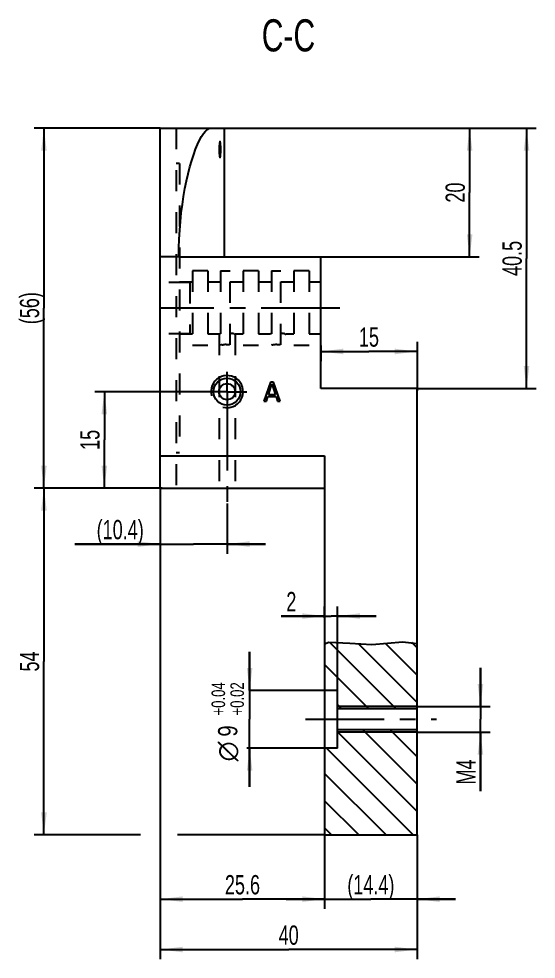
# Model space of a CAD drawing. Header units: millimetres. Extents: x 0 to 594, y 0 to 420.
# Drawn here: x 181.8 to 262.4, y 127.7 to 274.1 of the extents above; entities that cross this region are included whole.
import ezdxf
from ezdxf.enums import TextEntityAlignment as Align

# ---------------------------------------------------------------- set-up
doc = ezdxf.new("R2010")
doc.units = ezdxf.units.MM
doc.header["$LTSCALE"] = 32.67
doc.linetypes.add('CENTER', pattern=[0.6, 0.375, -0.075, 0.075, -0.075])
doc.linetypes.add('HIDDEN', pattern=[0.2, 0.1, -0.1])
doc.layers.get('0').update_dxf_attribs({"linetype": 'CONTINUOUS'})
for name, color, linetype in [('_AXIS', 7, 'CONTINUOUS'), ('_DRAWING_DIM', 7, 'CONTINUOUS'), ('_ROUND', 7, 'CONTINUOUS'), ('DEFAULT_2', 8, 'HIDDEN')]:
    doc.layers.add(name, color=color, linetype=linetype)
doc.styles.get("Standard").update_dxf_attribs({"font": 'txt', "width": 0.7})
doc.styles.add('TEXTSTYLE_2', font='gdt')
doc.styles.add('TEXTSTYLE_3', font='txt', dxfattribs={"width": 0.6})
doc.dimstyles.new('DIMSTYLE_2', dxfattribs={"dimtxt": 3, "dimasz": 3.5, "dimexe": 1.5, "dimexo": 0, "dimgap": 0.75, "dimtad": 1, "dimdec": 3, "dimdsep": 46, "dimtxsty": 'STANDARD', "dimblk": '_FILLED', "dimblk1": '_FILLED', "dimblk2": '_FILLED', "dimcen": 0, "dimadec": 3, "dimazin": 2, "dimtp": 0.2, "dimtm": 0.2, "dimtfac": 1, "dimtdec": 3, "dimtofl": 0, "dimtmove": 0, "dimatfit": 3, "dimldrblk": '_FILLED', "dimfxl": 1, "dimtolj": 1, "dimarcsym": 0})
doc.dimstyles.new('DIMSTYLE_3', dxfattribs={"dimtxt": 3, "dimasz": 3.5, "dimexe": 1.5, "dimexo": 0, "dimgap": 0.75, "dimtad": 1, "dimdec": 3, "dimdsep": 46, "dimtxsty": 'STANDARD', "dimblk": '_FILLED', "dimblk1": '_FILLED', "dimblk2": '_FILLED', "dimcen": 0, "dimadec": 3, "dimazin": 2, "dimtp": 0.3, "dimtm": 0.3, "dimtfac": 1, "dimtdec": 3, "dimtofl": 0, "dimtmove": 0, "dimatfit": 3, "dimldrblk": '_FILLED', "dimfxl": 1, "dimtolj": 1, "dimarcsym": 0})
doc.dimstyles.new('DIMSTYLE_4', dxfattribs={"dimtxt": 3, "dimasz": 3.5, "dimexe": 1.5, "dimexo": 0, "dimgap": 0.75, "dimtad": 1, "dimdec": 3, "dimdsep": 46, "dimtxsty": 'STANDARD', "dimblk": '_FILLED', "dimblk1": '_FILLED', "dimblk2": '_FILLED', "dimcen": 0, "dimadec": 3, "dimazin": 2, "dimtp": 0.1, "dimtm": 0.1, "dimtfac": 1, "dimtdec": 3, "dimtofl": 0, "dimtmove": 0, "dimatfit": 3, "dimldrblk": '_FILLED', "dimfxl": 1, "dimtolj": 1, "dimarcsym": 0})
doc.dimstyles.new('DIMSTYLE_6', dxfattribs={"dimtxt": 3, "dimasz": 3.5, "dimexe": 1.5, "dimexo": 0, "dimgap": 0.75, "dimtad": 1, "dimdec": 3, "dimdsep": 46, "dimtxsty": 'STANDARD', "dimblk": '_FILLED', "dimblk1": '_FILLED', "dimblk2": '_FILLED', "dimcen": 0, "dimadec": 3, "dimazin": 2, "dimtol": 1, "dimtp": 0.04, "dimtm": -0.02, "dimtfac": 0.7, "dimtdec": 3, "dimtofl": 0, "dimtmove": 0, "dimatfit": 3, "dimldrblk": '_FILLED', "dimfxl": 1, "dimtolj": 1, "dimarcsym": 0})

# ---------------------------------------------------------------- blocks, each defined once
blk = doc.blocks.new('_FILLED')
at = {"color": 0, "linetype": 'BYBLOCK'}
blk.add_solid([(0, 0), (-1, 0.125), (-1, -0.125)], dxfattribs=at)
blk = doc.blocks.new('*D1')
at = {"layer": '_DRAWING_DIM', "color": 2, "linetype": 'CONTINUOUS'}
for p, q in [((203.85, 200.22), (203.85, 190.85)), ((214.25, 198.64), (214.25, 190.85)), ((203.85, 192.35), (190.57, 192.35)), ((190.57, 192.35), (209.05, 192.35)), ((220.25, 192.35), (209.05, 192.35)), ((214.25, 192.35), (220.25, 192.35))]:
    blk.add_line(p, q, dxfattribs=at)
at = {"layer": '_DRAWING_DIM', "color": 2, "linetype": 'CONTINUOUS', "xscale": 3.5, "yscale": 3.5, "zscale": 3.5}
blk.add_blockref('_FILLED', (203.85, 192.35), dxfattribs=at)
at = {"layer": '_DRAWING_DIM', "color": 2, "linetype": 'CONTINUOUS', "xscale": 3.5, "yscale": 3.5, "zscale": 3.5, "rotation": 180}
blk.add_blockref('_FILLED', (214.25, 192.35), dxfattribs=at)
at = {"layer": '_DRAWING_DIM', "color": 2, "linetype": 'CONTINUOUS', "insert": (201.28, 196.1), "char_height": 3, "width": 16.0714, "attachment_point": 3, "line_spacing_factor": 0.9}
blk.add_mtext('(10.4)', dxfattribs=at)
blk = doc.blocks.new('*D8')
at = {"color": 2, "linetype": 'CONTINUOUS'}
for p, q in [((203.85, 201.07), (184.23, 201.07)), ((185.73, 201.07), (185.73, 174.07)), ((185.73, 147.07), (185.73, 174.07)), ((200.75, 147.07), (184.23, 147.07)), ((229.45, 147.07), (206.53, 147.07))]:
    blk.add_line(p, q, dxfattribs=at)
at = {"color": 2, "linetype": 'CONTINUOUS', "xscale": 3.5, "yscale": 3.5, "zscale": 3.5}
for p, rotation in [((185.73, 201.07), 90), ((185.73, 147.07), 270)]:
    blk.add_blockref('_FILLED', p, dxfattribs=dict(at, rotation=rotation))
at = {"color": 2, "linetype": 'CONTINUOUS', "insert": (181.98, 174.07), "char_height": 3, "width": 6.75, "attachment_point": 2, "rotation": 90, "line_spacing_factor": 0.9}
blk.add_mtext('54', dxfattribs=at)
blk = doc.blocks.new('*D9')
at = {"color": 2, "linetype": 'CONTINUOUS'}
for p, q in [((203.85, 201.07), (203.85, 127.73)), ((243.85, 147.07), (243.85, 127.73)), ((203.85, 129.23), (223.85, 129.23)), ((243.85, 129.23), (223.85, 129.23))]:
    blk.add_line(p, q, dxfattribs=at)
at = {"color": 2, "linetype": 'CONTINUOUS', "xscale": 3.5, "yscale": 3.5, "zscale": 3.5, "rotation": 180}
blk.add_blockref('_FILLED', (203.85, 129.23), dxfattribs=at)
at = {"color": 2, "linetype": 'CONTINUOUS', "xscale": 3.5, "yscale": 3.5, "zscale": 3.5}
blk.add_blockref('_FILLED', (243.85, 129.23), dxfattribs=at)
at = {"color": 2, "linetype": 'CONTINUOUS', "insert": (223.85, 132.98), "char_height": 3, "width": 7.0714, "attachment_point": 2, "line_spacing_factor": 0.9}
blk.add_mtext('40', dxfattribs=at)
blk = doc.blocks.new('*D10')
at = {"color": 2, "linetype": 'CONTINUOUS'}
for p, q in [((203.85, 201.07), (203.85, 135.57)), ((229.45, 147.15), (229.45, 135.57)), ((203.85, 137.07), (216.65, 137.07)), ((229.45, 137.07), (216.65, 137.07))]:
    blk.add_line(p, q, dxfattribs=at)
at = {"color": 2, "linetype": 'CONTINUOUS', "xscale": 3.5, "yscale": 3.5, "zscale": 3.5, "rotation": 180}
blk.add_blockref('_FILLED', (203.85, 137.07), dxfattribs=at)
at = {"color": 2, "linetype": 'CONTINUOUS', "xscale": 3.5, "yscale": 3.5, "zscale": 3.5}
blk.add_blockref('_FILLED', (229.45, 137.07), dxfattribs=at)
at = {"color": 2, "linetype": 'CONTINUOUS', "insert": (216.65, 140.82), "char_height": 3, "width": 12.8571, "attachment_point": 2, "line_spacing_factor": 0.9}
blk.add_mtext('25.6', dxfattribs=at)
blk = doc.blocks.new('*D11')
at = {"color": 2, "linetype": 'CONTINUOUS'}
for p, q in [((229.45, 147.07), (229.45, 135.57)), ((243.85, 147.07), (243.85, 135.57)), ((229.45, 137.07), (223.45, 137.07)), ((223.45, 137.07), (236.65, 137.07)), ((249.85, 137.07), (236.65, 137.07)), ((243.85, 137.07), (249.85, 137.07))]:
    blk.add_line(p, q, dxfattribs=at)
at = {"color": 2, "linetype": 'CONTINUOUS', "xscale": 3.5, "yscale": 3.5, "zscale": 3.5}
blk.add_blockref('_FILLED', (229.45, 137.07), dxfattribs=at)
at = {"color": 2, "linetype": 'CONTINUOUS', "xscale": 3.5, "yscale": 3.5, "zscale": 3.5, "rotation": 180}
blk.add_blockref('_FILLED', (243.85, 137.07), dxfattribs=at)
at = {"color": 2, "linetype": 'CONTINUOUS', "insert": (236.65, 140.82), "char_height": 3, "width": 16.0714, "attachment_point": 2, "line_spacing_factor": 0.9}
blk.add_mtext('(14.4)', dxfattribs=at)
blk = doc.blocks.new('*D12')
at = {"color": 2, "linetype": 'CONTINUOUS'}
for p, q in [((253.71, 167.07), (253.71, 173.07)), ((253.71, 173.07), (253.71, 165.07)), ((243.84, 167.07), (255.21, 167.07)), ((253.71, 153.89), (253.71, 165.07)), ((243.8, 163.07), (255.21, 163.07)), ((253.71, 163.07), (253.71, 153.89))]:
    blk.add_line(p, q, dxfattribs=at)
at = {"color": 2, "linetype": 'CONTINUOUS', "xscale": 3.5, "yscale": 3.5, "zscale": 3.5}
for p, rotation in [((253.71, 167.07), 270), ((253.71, 163.07), 90)]:
    blk.add_blockref('_FILLED', p, dxfattribs=dict(at, rotation=rotation))
at = {"color": 2, "linetype": 'CONTINUOUS', "insert": (249.96, 158.82), "char_height": 3, "width": 7.3929, "attachment_point": 3, "rotation": 90, "line_spacing_factor": 0.9}
blk.add_mtext('M4', dxfattribs=at)
blk = doc.blocks.new('*D14')
at = {"color": 2, "linetype": 'CONTINUOUS'}
for p, q in [((229.45, 180.88), (229.45, 182.64)), ((231.45, 169.57), (231.45, 182.64)), ((229.45, 181.14), (222.68, 181.14)), ((222.68, 181.14), (230.45, 181.14)), ((237.45, 181.14), (230.45, 181.14)), ((231.45, 181.14), (237.45, 181.14))]:
    blk.add_line(p, q, dxfattribs=at)
at = {"color": 2, "linetype": 'CONTINUOUS', "xscale": 3.5, "yscale": 3.5, "zscale": 3.5}
blk.add_blockref('_FILLED', (229.45, 181.14), dxfattribs=at)
at = {"color": 2, "linetype": 'CONTINUOUS', "xscale": 3.5, "yscale": 3.5, "zscale": 3.5, "rotation": 180}
blk.add_blockref('_FILLED', (231.45, 181.14), dxfattribs=at)
at = {"color": 2, "linetype": 'CONTINUOUS', "insert": (225.04, 184.89), "char_height": 3, "width": 3.5357, "attachment_point": 3, "line_spacing_factor": 0.9}
blk.add_mtext('2', dxfattribs=at)
blk = doc.blocks.new('*D15')
at = {"color": 2, "linetype": 'CONTINUOUS'}
for p, q in [((217.77, 169.57), (217.77, 175.57)), ((217.77, 175.57), (217.77, 165.07)), ((231.45, 169.57), (217.92, 169.57)), ((217.77, 154.57), (217.77, 165.07)), ((231.45, 160.57), (217.35, 160.57)), ((217.77, 160.57), (217.77, 154.57))]:
    blk.add_line(p, q, dxfattribs=at)
at = {"color": 2, "linetype": 'CONTINUOUS', "xscale": 3.5, "yscale": 3.5, "zscale": 3.5}
for p, rotation in [((217.77, 169.57), 270), ((217.77, 160.57), 90)]:
    blk.add_blockref('_FILLED', p, dxfattribs=dict(at, rotation=rotation))
at = {"color": 2, "linetype": 'CONTINUOUS', "style": 'TEXTSTYLE_3', "width": 0.728571}
for s, p in [('+0.04', (213.94, 168.25)), ('+0.02', (216.87, 168.25))]:
    blk.add_text(s, height=2.1, rotation=90, dxfattribs=at).set_placement(p, align=Align.CENTER)
at = {"color": 2, "linetype": 'CONTINUOUS', "width": 0.785714}
blk.add_text('9', height=3, rotation=90, dxfattribs=at).set_placement((215.85, 163.25), align=Align.CENTER)
at = {"color": 2, "linetype": 'CONTINUOUS', "style": 'TEXTSTYLE_2'}
blk.add_text('n', height=3, rotation=90, dxfattribs=at).set_placement((215.85, 160.07), align=Align.CENTER)
blk = doc.blocks.new('*D20')
at = {"color": 2, "linetype": 'CONTINUOUS'}
for p, q in [((203.85, 257.07), (184.23, 257.07)), ((185.73, 257.07), (185.73, 229.07)), ((185.73, 201.07), (185.73, 229.07)), ((203.85, 201.07), (184.23, 201.07))]:
    blk.add_line(p, q, dxfattribs=at)
at = {"color": 2, "linetype": 'CONTINUOUS', "xscale": 3.5, "yscale": 3.5, "zscale": 3.5}
for p, rotation in [((185.73, 257.07), 90), ((185.73, 201.07), 270)]:
    blk.add_blockref('_FILLED', p, dxfattribs=dict(at, rotation=rotation))
at = {"color": 2, "linetype": 'CONTINUOUS', "insert": (181.98, 229.07), "char_height": 3, "width": 10.6071, "attachment_point": 2, "rotation": 90, "line_spacing_factor": 0.9}
blk.add_mtext('(56)', dxfattribs=at)
blk = doc.blocks.new('*D41')
at = {"color": 2, "linetype": 'CONTINUOUS'}
for p, q in [((228.85, 223.26), (228.85, 220.83)), ((243.85, 223.83), (243.85, 216.2)), ((228.85, 222.33), (236.35, 222.33)), ((243.85, 222.33), (236.35, 222.33))]:
    blk.add_line(p, q, dxfattribs=at)
at = {"color": 2, "linetype": 'CONTINUOUS', "xscale": 3.5, "yscale": 3.5, "zscale": 3.5, "rotation": 180}
blk.add_blockref('_FILLED', (228.85, 222.33), dxfattribs=at)
at = {"color": 2, "linetype": 'CONTINUOUS', "xscale": 3.5, "yscale": 3.5, "zscale": 3.5}
blk.add_blockref('_FILLED', (243.85, 222.33), dxfattribs=at)
at = {"color": 2, "linetype": 'CONTINUOUS', "insert": (236.35, 226.08), "char_height": 3, "width": 5.7857, "attachment_point": 2, "line_spacing_factor": 0.9}
blk.add_mtext('15', dxfattribs=at)
blk = doc.blocks.new('*D42')
at = {"color": 2, "linetype": 'CONTINUOUS'}
for p, q in [((213.79, 257.07), (262.39, 257.07)), ((260.89, 257.07), (260.89, 236.82)), ((260.89, 216.57), (260.89, 236.82)), ((243.85, 216.57), (262.39, 216.57))]:
    blk.add_line(p, q, dxfattribs=at)
at = {"color": 2, "linetype": 'CONTINUOUS', "xscale": 3.5, "yscale": 3.5, "zscale": 3.5}
for p, rotation in [((260.89, 257.07), 90), ((260.89, 216.57), 270)]:
    blk.add_blockref('_FILLED', p, dxfattribs=dict(at, rotation=rotation))
at = {"color": 2, "linetype": 'CONTINUOUS', "insert": (257.14, 236.82), "char_height": 3, "width": 12.8571, "attachment_point": 2, "rotation": 90, "line_spacing_factor": 0.9}
blk.add_mtext('40.5', dxfattribs=at)
blk = doc.blocks.new('*D45')
at = {"color": 2, "linetype": 'CONTINUOUS'}
for p, q in [((211.09, 216.07), (193.64, 216.07)), ((195.14, 216.07), (195.14, 208.57)), ((195.14, 201.07), (195.14, 208.57)), ((204.14, 201.07), (193.64, 201.07))]:
    blk.add_line(p, q, dxfattribs=at)
at = {"color": 2, "linetype": 'CONTINUOUS', "xscale": 3.5, "yscale": 3.5, "zscale": 3.5}
for p, rotation in [((195.14, 216.07), 90), ((195.14, 201.07), 270)]:
    blk.add_blockref('_FILLED', p, dxfattribs=dict(at, rotation=rotation))
at = {"color": 2, "linetype": 'CONTINUOUS', "insert": (191.39, 208.57), "char_height": 3, "width": 5.7857, "attachment_point": 2, "rotation": 90, "line_spacing_factor": 0.9}
blk.add_mtext('15', dxfattribs=at)
blk = doc.blocks.new('*D62')
at = {"color": 2, "linetype": 'CONTINUOUS'}
for p, q in [((247.04, 257.07), (253.53, 257.07)), ((252.03, 257.07), (252.03, 247.07)), ((252.03, 237.07), (252.03, 247.07)), ((228.85, 237.07), (253.53, 237.07))]:
    blk.add_line(p, q, dxfattribs=at)
at = {"color": 2, "linetype": 'CONTINUOUS', "xscale": 3.5, "yscale": 3.5, "zscale": 3.5}
for p, rotation in [((252.03, 257.07), 90), ((252.03, 237.07), 270)]:
    blk.add_blockref('_FILLED', p, dxfattribs=dict(at, rotation=rotation))
at = {"color": 2, "linetype": 'CONTINUOUS', "insert": (248.28, 247.07), "char_height": 3, "width": 7.0714, "attachment_point": 2, "rotation": 90, "line_spacing_factor": 0.9}
blk.add_mtext('20', dxfattribs=at)

msp = doc.modelspace()

# ---------------------------------------------------------------- hatches: boundary and pattern name
at = {"linetype": 'CONTINUOUS'}
h = msp.add_hatch(dxfattribs=at)
h.set_pattern_fill('C', color=2, scale=3, angle=135, style=0, pattern_type=0)
h.set_pattern_definition([(135, (0, 0), (-2.12132, -2.12132), [])])
h.paths.add_polyline_path([(229.4488, 160.5734), (231.4488, 160.5734), (231.4488, 163.4234), (243.8488, 163.4234), (243.8488, 147.0734), (229.4488, 147.0734)])
edge = h.paths.add_edge_path()
edge.add_line((231.4488, 169.5734), (229.4488, 169.5734))
edge.add_line((229.4488, 169.5734), (229.4488, 176.975))
edge.add_spline(control_points=[(229.4488, 176.975), (229.7692, 177.0324), (230.4776, 177.1053), (231.7462, 177.0824), (233.2125, 176.9489), (234.8496, 176.7734), (236.6346, 176.6449), (238.5442, 176.7977), (240.1428, 177.028), (241.5437, 177.1525), (242.7763, 177.1148), (243.5076, 176.972), (243.8488, 176.8719)], knot_values=[0, 0, 0, 0, 0.1, 0.2, 0.3, 0.4, 0.5, 0.6, 0.7, 0.8, 0.9, 1, 1, 1, 1], degree=3, periodic=0)
edge.add_line((243.8488, 176.8719), (243.8488, 166.7234))
edge.add_line((243.8488, 166.7234), (231.4488, 166.7234))
edge.add_line((231.4488, 166.7234), (231.4488, 169.5734))

# ---------------------------------------------------------------- linework, layer by layer
at = {"color": 7, "linetype": 'CONTINUOUS'}
for p, q in [((220.9988, 217.5734), (219.9988, 214.5734)), ((220.6863, 215.5947), (221.2488, 217.3181)), ((221.4988, 217.5734), (220.9988, 217.5734)), ((221.2488, 217.3181), (221.8113, 215.5947)), ((222.4988, 214.5734), (221.4988, 217.5734)), ((220.3738, 214.5734), (220.6238, 215.3394)), ((220.6238, 215.3394), (221.8738, 215.3394)), ((221.8113, 215.5947), (220.6863, 215.5947)), ((221.8738, 215.3394), (222.1238, 214.5734)), ((243.8488, 216.5734), (228.8488, 216.5734)), ((243.8488, 147.0734), (243.8488, 216.5734)), ((219.9988, 214.5734), (220.3738, 214.5734)), ((222.1238, 214.5734), (222.4988, 214.5734)), ((229.4488, 176.8186), (229.4488, 147.0734)), ((231.4488, 169.5734), (229.4488, 169.5734)), ((231.4488, 160.5734), (231.4488, 169.5734)), ((243.8488, 166.7234), (231.4488, 166.7234)), ((243.8488, 163.4234), (231.4488, 163.4234)), ((231.4488, 160.5734), (229.4488, 160.5734)), ((229.4488, 147.0734), (243.8488, 147.0734))]:
    msp.add_line(p, q, dxfattribs=at)
at = {"color": 2, "linetype": 'CONTINUOUS'}
for p, q in [((229.4488, 176.8186), (230.118, 177.0612)), ((230.118, 177.0612), (233.3947, 176.9254)), ((233.3947, 176.9254), (236.8204, 176.6916)), ((236.8204, 176.6916), (239.2629, 176.9037)), ((239.2629, 176.9037), (241.5958, 177.1278)), ((241.5958, 177.1278), (243.8488, 176.8664))]:
    msp.add_line(p, q, dxfattribs=at)
at = {"layer": '_AXIS', "color": 7, "linetype": 'CONTINUOUS'}
for p, q in [((203.8488, 257.0734), (213.8488, 257.0734)), ((213.8488, 237.0734), (213.8488, 257.0734)), ((206.7409, 237.0734), (228.8488, 237.0734)), ((228.8488, 216.5734), (228.8488, 237.0734))]:
    msp.add_line(p, q, dxfattribs=at)
at = {"layer": '_AXIS', "color": 8, "linetype": 'HIDDEN'}
for p, q in [((206.3488, 257.0734), (206.3488, 201.0734)), ((206.8488, 251.5734), (206.3488, 251.5734)), ((206.8488, 251.5734), (206.8488, 206.5734)), ((208.8488, 234.8734), (208.8488, 223.2734)), ((211.2488, 234.8734), (208.8488, 234.8734)), ((211.2488, 234.8734), (211.2488, 223.2734)), ((213.2488, 234.8734), (213.2488, 223.3221)), ((213.2488, 234.8734), (214.7488, 234.8734)), ((214.7488, 223.3877), (214.7488, 234.8734)), ((216.7488, 234.8734), (216.7488, 223.2734)), ((219.1488, 234.8734), (216.7488, 234.8734)), ((219.1488, 234.8734), (219.1488, 223.2734)), ((221.1488, 234.8734), (221.1488, 223.3221)), ((221.1488, 234.8734), (222.6488, 234.8734)), ((222.6488, 223.3877), (222.6488, 234.8734)), ((224.6488, 234.8734), (224.6488, 223.2734)), ((227.0488, 234.8734), (224.6488, 234.8734)), ((227.0488, 234.8734), (227.0488, 223.2734)), ((208.4488, 233.0734), (203.8488, 233.0734)), ((208.8488, 233.1234), (206.8488, 233.1234)), ((208.4488, 233.0734), (208.4488, 225.0734)), ((213.2488, 233.1234), (211.2488, 233.1234)), ((216.7488, 233.1234), (214.7488, 233.1234)), ((221.1488, 233.1234), (219.1488, 233.1234)), ((224.6488, 233.1234), (222.6488, 233.1234)), ((208.4488, 225.0734), (203.8488, 225.0734)), ((208.8488, 225.0234), (206.8488, 225.0234)), ((212.9988, 225.0234), (211.2488, 225.0234)), ((212.9988, 225.0234), (213.0024, 225.0246)), ((212.9988, 225.0234), (212.9988, 201.0734)), ((215.1089, 225.1262), (214.9972, 225.1492)), ((215.2096, 225.1032), (215.1044, 225.1273)), ((215.2962, 225.0813), (215.2041, 225.1045)), ((215.3685, 225.0617), (215.2914, 225.0825)), ((215.4988, 225.0234), (215.4909, 225.0259)), ((215.4988, 225.0234), (215.4988, 201.0734)), ((216.7488, 225.0234), (215.4988, 225.0234)), ((220.8988, 225.0234), (219.1488, 225.0234)), ((220.9024, 225.0246), (220.8988, 225.0234)), ((223.0089, 225.1262), (222.8972, 225.1492)), ((223.1096, 225.1032), (223.0044, 225.1273)), ((223.1962, 225.0813), (223.1041, 225.1045)), ((223.2685, 225.0617), (223.1914, 225.0825)), ((223.3988, 225.0234), (223.3909, 225.0259)), ((224.6488, 225.0234), (223.3988, 225.0234)), ((211.2488, 223.2734), (208.8488, 223.2734)), ((213.4869, 223.3587), (213.627, 223.3757)), ((214.7488, 223.3877), (214.5901, 223.3994)), ((219.1488, 223.2734), (216.7488, 223.2734)), ((221.2604, 223.3405), (221.1488, 223.3221)), ((221.2613, 223.3406), (221.3869, 223.3587)), ((222.6488, 223.3877), (222.4901, 223.3994)), ((227.0488, 223.2734), (224.6488, 223.2734)), ((206.8488, 206.5734), (206.3488, 206.5734))]:
    msp.add_line(p, q, dxfattribs=at)
at = {"layer": '_AXIS', "color": 9, "linetype": 'CONTINUOUS'}
msp.add_line((206.7409, 237.0734), (203.8488, 237.0734), dxfattribs=at)
at = {"layer": '_AXIS', "color": 7, "linetype": 'CENTER'}
for p, q in [((231.812, 229.0734), (203.7059, 229.0734)), ((214.2488, 216.0734), (214.2488, 219.1734)), ((214.2488, 216.0734), (211.1488, 216.0734)), ((214.2488, 216.0734), (214.2488, 198.6345)), ((214.2488, 216.0734), (217.3488, 216.0734)), ((226.4488, 165.0734), (246.8488, 165.0734))]:
    msp.add_line(p, q, dxfattribs=at)
at = {"layer": '_AXIS', "color": 2, "linetype": 'CONTINUOUS'}
for p, q in [((243.8488, 167.0734), (231.4488, 167.0734)), ((243.8488, 163.0734), (231.4488, 163.0734))]:
    msp.add_line(p, q, dxfattribs=at)
at = {"layer": '_AXIS', "color": 7, "linetype": 'CONTINUOUS'}
for points in [[(206.7409, 237.0734), (206.756, 238.4447), (206.8021, 239.8204), (206.8794, 241.195), (206.9869, 242.5579), (207.1245, 243.9003), (207.2897, 245.2114), (207.48, 246.4776), (207.6944, 247.7007), (207.9319, 248.8802), (208.1894, 250.0065), (208.4649, 251.0736), (208.7541, 252.0704), (209.0528, 252.9876), (209.3577, 253.8203), (209.6644, 254.562), (209.9721, 255.2141), (210.2798, 255.7767), (210.5833, 256.2422), (210.8792, 256.6066), (211.1647, 256.8669), (211.4353, 257.022), (211.6925, 257.0734)], [(213.1517, 255.0052), (213.1355, 254.9943), (213.1195, 254.9622), (213.1039, 254.9093), (213.0889, 254.8366), (213.0749, 254.7456), (213.0622, 254.6377), (213.0509, 254.5147), (213.0414, 254.3788), (213.0338, 254.2326), (213.0282, 254.0785), (213.0249, 253.9197), (213.0237, 253.7579), (213.0248, 253.5945), (213.0282, 253.4334), (213.0337, 253.2777), (213.0415, 253.1302)], [(213.2538, 254.3802), (213.2455, 254.5161), (213.2357, 254.639), (213.2243, 254.7469), (213.2116, 254.8378), (213.1978, 254.9102), (213.183, 254.9628), (213.1675, 254.9946), (213.1517, 255.0052)], [(213.1517, 252.5052), (213.1677, 252.516), (213.1832, 252.548), (213.198, 252.6009), (213.2118, 252.6735), (213.2244, 252.7644), (213.2358, 252.8722), (213.2456, 252.9952), (213.2539, 253.131), (213.2604, 253.2772), (213.2651, 253.4313), (213.2679, 253.5902), (213.2689, 253.7522), (213.2679, 253.9156), (213.2651, 254.0769), (213.2604, 254.2326), (213.2538, 254.3802)], [(213.0415, 253.1302), (213.0512, 252.9943), (213.0623, 252.8714), (213.0751, 252.7636), (213.0891, 252.6726), (213.104, 252.6002), (213.1197, 252.5476), (213.1357, 252.5157), (213.1517, 252.5052)]]:
    msp.add_lwpolyline(points, dxfattribs=at)
at = {"layer": '_AXIS', "color": 8, "linetype": 'HIDDEN'}
for points in [[(213.0024, 225.0246), (213.0617, 225.0424), (213.0976, 225.0528), (213.141, 225.065)], [(213.2488, 225.0935), (213.1913, 225.0787), (213.141, 225.065)], [(214.7488, 225.1889), (214.8759, 225.1705), (214.9942, 225.1497)], [(215.3651, 225.0627), (215.4235, 225.046), (215.4658, 225.0335), (215.4908, 225.026)], [(221.1488, 225.0935), (221.0913, 225.0787), (221.041, 225.065), (220.9976, 225.0528), (220.9617, 225.0424), (220.9024, 225.0246)], [(222.6488, 225.1889), (222.7759, 225.1705), (222.8942, 225.1497)], [(223.2651, 225.0627), (223.3235, 225.046), (223.3658, 225.0335), (223.3908, 225.026)], [(213.4856, 223.3585), (213.3604, 223.3405), (213.2488, 223.3221)], [(214.0967, 223.4077), (213.934, 223.401), (213.7764, 223.3901), (213.6258, 223.3755)], [(214.0974, 223.4077), (214.2629, 223.4097), (214.4285, 223.4069), (214.59, 223.3994)], [(221.9967, 223.4077), (221.834, 223.401), (221.6764, 223.3901), (221.5258, 223.3755), (221.3856, 223.3585)], [(221.9974, 223.4077), (222.1629, 223.4097), (222.3285, 223.4069), (222.49, 223.3994)]]:
    msp.add_lwpolyline(points, dxfattribs=at)
at = {"layer": '_AXIS', "color": 7, "linetype": 'CONTINUOUS'}
for radius in [2.1, 1.25]:
    msp.add_circle((214.2488, 216.0734), radius, dxfattribs=at)
at = {"layer": '_AXIS', "color": 2, "linetype": 'CONTINUOUS'}
msp.add_arc((214.2488, 216.0734), 2.5, 255, 195, dxfattribs=at)
at = {"layer": '_ROUND', "color": 7, "linetype": 'CONTINUOUS'}
for p, q in [((203.8488, 201.0734), (203.8488, 257.0734)), ((229.4488, 206.0734), (229.4488, 176.8186)), ((203.8488, 201.0734), (229.4488, 201.0734))]:
    msp.add_line(p, q, dxfattribs=at)
at = {"layer": '_ROUND', "color": 9, "linetype": 'CONTINUOUS'}
msp.add_line((203.8488, 206.0734), (229.4488, 206.0734), dxfattribs=at)
at = {"layer": 'DEFAULT_2', "color": 8, "linetype": 'HIDDEN'}
for p, q in [((228.8488, 233.1234), (227.0488, 233.1234)), ((228.8488, 225.0234), (227.0488, 225.0234))]:
    msp.add_line(p, q, dxfattribs=at)

# ---------------------------------------------------------------- texts
at = {"color": 2, "linetype": 'CONTINUOUS', "insert": (227.9732, 274.0445), "char_height": 5, "width": 17.857143, "attachment_point": 3, "line_spacing_factor": 0.9}
msp.add_mtext('C-C', dxfattribs=at)

# ---------------------------------------------------------------- dimensions: what is measured, and where the dimension line sits
at = {"color": 2, "linetype": 'CONTINUOUS'}
for base, p1, p2, angle, text, dimstyle, picture, middle in [((185.7283, 201.0734), (203.8488, 257.0734), (203.8488, 201.0734), 270, '(<>)', 'DIMSTYLE_3', '*D20', (185.7283, 229.0734)), ((217.7661, 169.5734), (231.4488, 160.5734), (231.4488, 169.5734), 90, '%%c<>', 'DIMSTYLE_6', '*D15', (217.7661, 165.0734)), ((253.7061, 167.0734), (243.8023, 163.0734), (243.8432, 167.0734), 90, 'M<>', 'DIMSTYLE_4', '*D12', (253.7061, 156.3557))]:
    dim = msp.add_linear_dim(base=base, p1=p1, p2=p2, angle=angle, text=text, dimstyle=dimstyle, dxfattribs=at)
    dim.commit()
    dim.dimension.update_dxf_attribs({"geometry": picture, "text_midpoint": middle, "dimtype": 160})
for base, p1, p2, angle, dimstyle, picture, middle in [((260.8948, 216.5734), (213.7861, 257.0734), (243.8488, 216.5734), 270, 'DIMSTYLE_3', '*D42', (260.8948, 236.3949)), ((252.0307, 237.0734), (247.0387, 257.0734), (228.8488, 237.0734), 270, 'DIMSTYLE_2', '*D62', (252.0307, 246.6449)), ((228.8488, 222.3313), (243.8488, 216.201), (228.8488, 220.8313), 180, 'DIMSTYLE_2', '*D41', (235.9202, 222.3313)), ((195.1421, 216.0734), (204.1373, 201.0734), (211.0881, 216.0734), 90, 'DIMSTYLE_2', '*D45', (195.1421, 208.1449)), ((185.7283, 147.0734), (203.8488, 201.0734), (229.4488, 147.0734), 270, 'DIMSTYLE_3', '*D8', (185.7283, 173.6449)), ((203.8488, 129.2268), (243.8488, 147.0734), (203.8488, 201.0734), 180, 'DIMSTYLE_3', '*D9', (223.4202, 129.2268)), ((229.4488, 181.1434), (231.4488, 169.5734), (229.4488, 182.6434), 180, 'DIMSTYLE_4', '*D14', (223.4349, 181.1434))]:
    dim = msp.add_linear_dim(base=base, p1=p1, p2=p2, angle=angle, dimstyle=dimstyle, dxfattribs=at)
    dim.commit()
    dim.dimension.update_dxf_attribs({"geometry": picture, "text_midpoint": middle, "dimtype": 160})
dim = msp.add_linear_dim(base=(229.4488, 137.0734), p1=(203.8488, 201.0734), p2=(229.4488, 147.1533), dimstyle='DIMSTYLE_2', dxfattribs=at)
dim.commit()
dim.dimension.update_dxf_attribs({"geometry": '*D10', "text_midpoint": (216.2202, 137.0734), "dimtype": 160})
dim = msp.add_linear_dim(base=(243.8488, 137.0734), p1=(229.4488, 147.0734), p2=(243.8488, 147.0734), text='(<>)', dimstyle='DIMSTYLE_2', dxfattribs=at)
dim.commit()
dim.dimension.update_dxf_attribs({"geometry": '*D11', "text_midpoint": (236.6488, 137.0734), "dimtype": 160})
at = {"layer": '_DRAWING_DIM', "color": 2, "linetype": 'CONTINUOUS'}
dim = msp.add_linear_dim(base=(214.2488, 192.3513), p1=(203.8488, 200.2194), p2=(214.2488, 198.6444), text='(<>)', dimstyle='DIMSTYLE_2', dxfattribs=at)
dim.commit()
dim.dimension.update_dxf_attribs({"geometry": '*D1', "text_midpoint": (195.9263, 192.3513), "dimtype": 160})

doc.saveas('drawing.dxf')
